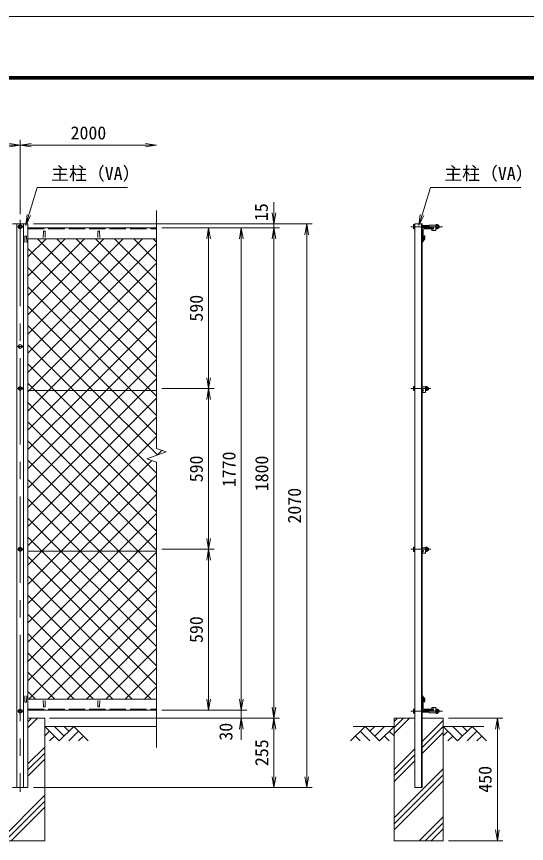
# Model space of a CAD drawing. Units: millimetres, scale not verified. Extents: x -4200 to 4200, y -2970 to 2970.
# Drawn here: x -1394 to 477, y -66 to 2970 of the extents above; entities that cross this region are included whole.
import ezdxf
from ezdxf.enums import TextEntityAlignment as Align

# ---------------------------------------------------------------- set-up
doc = ezdxf.new("R2010")
doc.units = ezdxf.units.MM
doc.header["$LTSCALE"] = 10
doc.linetypes.add('DASHED', pattern=[7.5, 6, -1.5])
doc.linetypes.add('USER1', pattern=[50.8, 31.75, -6.35, 6.35, -6.35])
for name, color, linetype, lineweight in [('0-1_D-STR1', 1, 'Continuous', 18), ('0-2_D-BMK', 2, 'USER1', 13), ('0-3_D-STR-DIM', 7, 'Continuous', 13), ('0-4_D-STR3', 3, 'Continuous', 13), ('0-5_D-BGD', 7, 'Continuous', 18), ('0-6_D-STR4', 7, 'Continuous', 18), ('0-7_D-DCR-HCH', 7, 'Continuous', 13), ('0-8_D-STR-TXT', 7, 'Continuous', 13), ('0-9_0', 7, 'Continuous', 18), ('0-A_D-STR2', 7, 'Continuous', 13), ('0-B_D-TTL', 7, 'Continuous', 18)]:
    doc.layers.add(name, color=color, linetype=linetype, lineweight=lineweight)
doc.styles.add('ＭＳ ゴシック', font='')
doc.styles.get('ＭＳ ゴシック').set_extended_font_data('MS Gothic')

# ---------------------------------------------------------------- blocks, each defined once
blk = doc.blocks.new('_Open')
at = {"layer": '0-9_0'}
blk.add_line((-10, 1.667), (0, 0), dxfattribs=at)
blk.add_lwpolyline([(-10, -1.667), (0, 0), (-10, 0)], dxfattribs=at)

msp = doc.modelspace()

# ---------------------------------------------------------------- linework, layer by layer
at = {"layer": '0-1_D-STR1'}
for p, q in [((-1407.97, 2208.92), (-1351.97, 2208.92)), ((-1392.47, 138.92), (-1392.47, 2208.92)), ((-1367.47, 138.92), (-1367.47, 2208.92)), ((-1351.97, 138.92), (-1351.97, 2208.92)), ((-1351.97, 2193.92), (-879.97, 2193.92)), ((68.03, 138.92), (68.03, 2208.92)), ((95.03, 2208.92), (68.03, 2208.92)), ((92.03, 138.92), (92.03, 2208.92)), ((95.03, 138.92), (95.03, 2208.92)), ((95.03, 2188.92), (95.03, 2153.92)), ((98.03, 2186.42), (98.03, 2155.92)), ((135.03, 2193.92), (100.03, 2193.92)), ((133.03, 2190.92), (102.53, 2190.92)), ((135.03, 2192.92), (135.03, 2193.92)), ((-1362.97, 2162.3), (-1363.72, 2140.8)), ((-1356.97, 2162.3), (-1356.22, 2140.8)), ((-1294.97, 2180.79), (-1295.72, 2159.29)), ((-1288.97, 2180.79), (-1288.22, 2159.29)), ((-1094.97, 2180.79), (-1095.72, 2159.29)), ((-1088.97, 2180.79), (-1088.22, 2159.29)), ((102.03, 2164.3), (105.03, 2164.3)), ((102.03, 2164.3), (102.03, 2154.42)), ((105.03, 2164.3), (105.03, 2153.3)), ((-879.97, 2153.92), (-1351.97, 2153.92)), ((102.03, 2154.42), (95.03, 2145.37)), ((96.03, 2153.92), (95.03, 2153.92)), ((105.03, 2153.3), (95.03, 2140.8)), ((95.03, 2145.37), (95.03, 2140.8)), ((-1362.97, 454.25), (-1363.72, 475.75)), ((-1356.97, 454.25), (-1356.22, 475.75)), ((-879.97, 463.92), (-1351.97, 463.92)), ((-1294.97, 437.05), (-1295.72, 458.55)), ((-1288.97, 437.05), (-1288.22, 458.55)), ((-1094.97, 437.05), (-1095.72, 458.55)), ((-1088.97, 437.05), (-1088.22, 458.55)), ((105.03, 464.65), (95.03, 477.15)), ((95.03, 472.58), (95.03, 477.15)), ((102.03, 463.53), (95.03, 472.58)), ((96.03, 463.92), (95.03, 463.92)), ((95.03, 463.92), (95.03, 428.92)), ((98.03, 461.92), (98.03, 431.42)), ((102.03, 453.65), (102.03, 463.53)), ((105.03, 453.65), (105.03, 464.65)), ((102.03, 453.65), (105.03, 453.65)), ((102.53, 426.92), (133.03, 426.92)), ((-1351.97, 423.92), (-879.97, 423.92)), ((100.03, 423.92), (135.03, 423.92)), ((135.03, 424.92), (135.03, 423.92)), ((-1407.97, 138.92), (-1351.97, 138.92)), ((95.03, 138.92), (68.03, 138.92))]:
    msp.add_line(p, q, dxfattribs=at)
at = {"layer": '0-1_D-STR1', "linetype": 'DASHED'}
for p, q in [((-1351.97, 2190.92), (-879.97, 2190.92)), ((-1351.97, 426.92), (-879.97, 426.92))]:
    msp.add_line(p, q, dxfattribs=at)
at = {"layer": '0-1_D-STR1'}
for centre, radius, start, end in [((100.03, 2188.92), 5, 90, 180), ((102.53, 2186.42), 4.5, 90, 180), ((133.03, 2192.92), 2, 270, 0), ((-1359.97, 2161.05), 3.25, 22.61986, 157.38014), ((-1291.97, 2179.54), 3.25, 22.61986, 157.38014), ((-1091.97, 2179.54), 3.25, 22.61986, 157.38014), ((96.03, 2155.92), 2, 270, 0), ((96.03, 461.92), 2, 0, 90), ((-1359.97, 455.5), 3.25, 202.61986, 337.38014), ((-1291.97, 438.3), 3.25, 202.61986, 337.38014), ((-1091.97, 438.3), 3.25, 202.61986, 337.38014), ((100.03, 428.92), 5, 180, 270), ((102.53, 431.42), 4.5, 180, 270), ((133.03, 424.92), 2, 0, 90)]:
    msp.add_arc(centre, radius, start, end, dxfattribs=at)
at = {"layer": '0-2_D-BMK'}
for p, q in [((-1379.97, 2223.92), (-1379.97, 123.92)), ((-1369.97, 2198.42), (-1389.97, 2198.42)), ((169.26, 2198.42), (53.03, 2198.42)), ((-1369.97, 1758.92), (-1389.97, 1758.92)), ((-1369.97, 1603.92), (-1389.97, 1603.92)), ((126.03, 1603.92), (53.03, 1603.92)), ((-1369.97, 1013.92), (-1389.97, 1013.92)), ((126.03, 1013.92), (53.03, 1013.92)), ((-1369.97, 419.42), (-1389.97, 419.42)), ((169.26, 419.42), (53.03, 419.42))]:
    msp.add_line(p, q, dxfattribs=at)
at = {"layer": '0-3_D-STR-DIM'}
for p, q in [((-3379.97, 2497.7), (-1379.97, 2497.7)), ((-1379.97, 2243.92), (-1379.97, 2517.7)), ((-1379.97, 2243.92), (-1379.97, 2517.7)), ((-1379.97, 2497.7), (-879.97, 2497.7)), ((-448.93, 2248.92), (-448.93, 2288.92)), ((-879.97, 2258.37), (-879.97, 1384.57)), ((-1331.97, 2208.92), (-428.93, 2208.92)), ((-1331.97, 2208.92), (-308.93, 2208.92)), ((-859.97, 2193.92), (-668.93, 2193.92)), ((-859.97, 2193.92), (-548.93, 2193.92)), ((-859.97, 2193.92), (-428.93, 2193.92)), ((-859.97, 2193.92), (-428.93, 2193.92)), ((-688.93, 1603.92), (-688.93, 2193.92)), ((-568.93, 2193.92), (-568.93, 423.92)), ((-448.93, 2193.92), (-448.93, 2208.92)), ((-448.93, 2193.92), (-448.93, 393.92)), ((-328.93, 138.92), (-328.93, 2208.92)), ((-448.93, 2153.92), (-448.93, 2113.92)), ((-859.97, 1603.92), (-668.93, 1603.92)), ((-859.97, 1603.92), (-668.93, 1603.92)), ((-688.93, 1013.92), (-688.93, 1603.92)), ((-915.21, 1346.09), (-844.74, 1371.74)), ((-844.74, 1371.74), (-879.97, 1384.57)), ((-879.97, 1333.27), (-915.21, 1346.09)), ((-879.97, 1333.27), (-879.97, 286.61)), ((-859.97, 1013.92), (-668.93, 1013.92)), ((-859.97, 1013.92), (-668.93, 1013.92)), ((-688.93, 423.92), (-688.93, 1013.92)), ((-568.93, 463.92), (-568.93, 503.92)), ((-859.97, 423.92), (-668.93, 423.92)), ((-859.97, 423.92), (-548.93, 423.92)), ((-859.97, 423.92), (-548.93, 423.92)), ((-568.93, 423.92), (-568.93, 393.92)), ((-1272.2, 393.92), (-428.93, 393.92)), ((-1269.97, 393.92), (-548.93, 393.92)), ((-1269.97, 393.92), (-428.93, 393.92)), ((-448.93, 393.92), (-448.93, 138.92)), ((191.53, 393.92), (390.54, 393.92)), ((370.54, -56.08), (370.54, 393.92)), ((-568.93, 353.92), (-568.93, 313.92)), ((-1331.97, 138.92), (-428.93, 138.92)), ((-1331.97, 138.92), (-308.93, 138.92)), ((191.53, -56.08), (390.54, -56.08))]:
    msp.add_line(p, q, dxfattribs=at)
at = {"layer": '0-4_D-STR3'}
for p, q in [((-1379.97, 2205.92), (-1386.47, 2202.17)), ((-1386.47, 2202.17), (-1386.47, 2194.66)), ((-1386.47, 2194.66), (-1379.97, 2190.91)), ((-1373.47, 2202.17), (-1379.97, 2205.92)), ((-1379.97, 2190.91), (-1373.47, 2194.66)), ((-1373.47, 2194.66), (-1373.47, 2202.17)), ((62.73, 2204.72), (63.42, 2205.92)), ((62.73, 2204.72), (62.73, 2192.12)), ((62.73, 2192.12), (63.42, 2190.91)), ((68.03, 2205.92), (63.42, 2205.92)), ((68.03, 2202.17), (63.42, 2202.17)), ((68.03, 2194.66), (63.42, 2194.66)), ((68.03, 2190.91), (63.42, 2190.91)), ((68.03, 2205.92), (68.03, 2190.91)), ((95.03, 2202.42), (120.28, 2202.42)), ((95.03, 2201.67), (120.28, 2201.67)), ((95.03, 2195.17), (120.28, 2195.17)), ((95.03, 2194.42), (120.28, 2194.42)), ((145.28, 2204.42), (120.28, 2204.42)), ((120.28, 2204.42), (120.28, 2193.92)), ((135.03, 2193.92), (120.28, 2193.92)), ((135.03, 2189.42), (130.28, 2189.42)), ((130.28, 2189.42), (130.28, 2184.42)), ((145.28, 2204.65), (145.28, 2192.31)), ((145.28, 2204.65), (145.28, 2192.31)), ((145.28, 2204.42), (145.28, 2184.42)), ((146.28, 2206.52), (150.78, 2206.52)), ((150.78, 2202.47), (146.28, 2202.47)), ((150.78, 2194.37), (146.28, 2194.37)), ((146.28, 2190.32), (150.78, 2190.32)), ((151.78, 2204.65), (151.78, 2192.31)), ((151.78, 2204.65), (151.78, 2192.31)), ((145.28, 2184.42), (130.28, 2184.42)), ((-1379.97, 1766.42), (-1386.47, 1762.67)), ((-1386.47, 1762.67), (-1386.47, 1755.16)), ((-1373.47, 1762.67), (-1379.97, 1766.42)), ((-1373.47, 1755.16), (-1373.47, 1762.67)), ((-1386.47, 1755.16), (-1379.97, 1751.41)), ((-1379.97, 1751.41), (-1373.47, 1755.16)), ((62.73, 1610.22), (63.42, 1611.42)), ((62.73, 1610.22), (62.73, 1597.62)), ((68.03, 1611.42), (63.42, 1611.42)), ((68.03, 1611.42), (68.03, 1596.41)), ((107.03, 1609.92), (95.03, 1609.92)), ((107.03, 1611.42), (112.8, 1611.42)), ((107.03, 1596.41), (107.03, 1611.42)), ((107.03, 1609.92), (107.03, 1589.92)), ((112.8, 1611.42), (113.53, 1610.17)), ((113.53, 1597.67), (113.53, 1610.17)), ((-879.97, 1597.17), (-1351.97, 1597.17)), ((62.73, 1597.62), (63.42, 1596.41)), ((68.03, 1607.67), (63.42, 1607.67)), ((68.03, 1600.16), (63.42, 1600.16)), ((68.03, 1596.41), (63.42, 1596.41)), ((96.78, 1599.42), (95.03, 1599.42)), ((96.78, 1594.92), (95.03, 1594.92)), ((107.03, 1589.92), (95.03, 1589.92)), ((107.03, 1607.67), (112.8, 1607.67)), ((107.03, 1600.16), (112.8, 1600.16)), ((107.03, 1596.41), (112.8, 1596.41)), ((112.8, 1596.41), (113.53, 1597.67)), ((113.53, 1607.92), (116.83, 1607.92)), ((113.53, 1599.92), (116.83, 1599.92)), ((116.83, 1607.92), (118.03, 1606.72)), ((116.83, 1607.92), (116.83, 1599.92)), ((116.83, 1599.92), (118.03, 1601.12)), ((118.03, 1606.72), (118.03, 1601.12)), ((-1379.97, 1021.42), (-1386.47, 1017.67)), ((-1386.47, 1017.67), (-1386.47, 1010.16)), ((-1386.47, 1010.16), (-1379.97, 1006.41)), ((-1373.47, 1017.67), (-1379.97, 1021.42)), ((-1379.97, 1006.41), (-1373.47, 1010.16)), ((-1373.47, 1010.16), (-1373.47, 1017.67)), ((-879.97, 1007.17), (-1351.97, 1007.17)), ((62.73, 1020.22), (63.42, 1021.42)), ((62.73, 1020.22), (62.73, 1007.62)), ((62.73, 1007.62), (63.42, 1006.41)), ((68.03, 1021.42), (63.42, 1021.42)), ((68.03, 1017.67), (63.42, 1017.67)), ((68.03, 1010.16), (63.42, 1010.16)), ((68.03, 1006.41), (63.42, 1006.41)), ((68.03, 1021.42), (68.03, 1006.41)), ((107.03, 1019.92), (95.03, 1019.92)), ((96.78, 1009.42), (95.03, 1009.42)), ((96.78, 1004.92), (95.03, 1004.92)), ((107.03, 1006.41), (107.03, 1021.42)), ((107.03, 1017.67), (112.8, 1017.67)), ((107.03, 1010.16), (112.8, 1010.16)), ((113.53, 1007.67), (113.53, 1020.17)), ((113.53, 1017.92), (116.83, 1017.92)), ((113.53, 1009.92), (116.83, 1009.92)), ((116.83, 1017.92), (118.03, 1016.72)), ((118.03, 1016.72), (118.03, 1011.12)), ((62.73, 425.72), (63.42, 426.92)), ((62.73, 413.12), (62.73, 425.72)), ((68.03, 426.92), (63.42, 426.92)), ((68.03, 411.91), (68.03, 426.92)), ((130.28, 428.42), (130.28, 433.42)), ((145.28, 433.42), (130.28, 433.42)), ((135.03, 428.42), (130.28, 428.42)), ((145.28, 413.42), (145.28, 433.42)), ((145.28, 413.18), (145.28, 425.53)), ((145.28, 413.18), (145.28, 425.53)), ((146.28, 427.52), (150.78, 427.52)), ((151.78, 413.18), (151.78, 425.53)), ((151.78, 413.18), (151.78, 425.53)), ((62.73, 413.12), (63.42, 411.91)), ((68.03, 423.17), (63.42, 423.17)), ((68.03, 415.66), (63.42, 415.66)), ((68.03, 411.91), (63.42, 411.91)), ((95.03, 423.42), (120.28, 423.42)), ((95.03, 422.67), (120.28, 422.67)), ((95.03, 416.17), (120.28, 416.17)), ((95.03, 415.42), (120.28, 415.42)), ((120.28, 413.42), (120.28, 423.92)), ((135.03, 423.92), (120.28, 423.92)), ((145.28, 413.42), (120.28, 413.42)), ((150.78, 423.47), (146.28, 423.47)), ((150.78, 415.37), (146.28, 415.37)), ((146.28, 411.32), (150.78, 411.32))]:
    msp.add_line(p, q, dxfattribs=at)
for points in [[(-1373.47, 1607.67), (-1379.97, 1611.42), (-1386.47, 1607.67), (-1386.47, 1600.16), (-1379.97, 1596.41), (-1373.47, 1600.16)], [(-1373.47, 415.66), (-1379.97, 411.91), (-1386.47, 415.66), (-1386.47, 423.17), (-1379.97, 426.92), (-1373.47, 423.17)]]:
    msp.add_lwpolyline(points, close=True, dxfattribs=at)
for points in [[(107.03, 1019.92), (107.03, 999.92), (95.03, 999.92)], [(107.03, 1021.42), (112.8, 1021.42), (113.53, 1020.17)], [(107.03, 1006.41), (112.8, 1006.41), (113.53, 1007.67)], [(116.83, 1017.92), (116.83, 1009.92), (118.03, 1011.12)]]:
    msp.add_lwpolyline(points, dxfattribs=at)
for centre in [(-1379.97, 2198.42), (-1379.97, 1758.92), (-1379.97, 1603.92), (-1379.97, 1013.92), (-1379.97, 419.42)]:
    msp.add_circle(centre, 6.25, dxfattribs=at)
for centre, radius, start, end in [((75.26, 2198.42), 12.42, 162.4121, 197.5879), ((66.17, 2204.05), 3.32, 145.61585, 214.38415), ((66.17, 2192.79), 3.32, 145.61585, 214.38415), ((135.03, 2191.67), 2.25, 270, 90), ((147.82, 2204.49), 2.54, 127.21089, 232.78911), ((153.98, 2198.42), 8.7, 152.26063, 207.73937), ((147.83, 2192.34), 2.55, 127.42505, 232.57495), ((149.24, 2204.49), 2.54, 307.21089, 52.78911), ((143.08, 2198.42), 8.7, 332.26063, 27.73937), ((149.23, 2192.34), 2.55, 307.42505, 52.57495), ((152.15, 2205.36), 0.5, 189.83916, 262.83194), ((152.15, 2191.47), 0.5, 97.16806, 163.42019), ((151.28, 2198.42), 6.5, 277.16806, 82.83194), ((66.17, 1609.55), 3.32, 145.61585, 214.38415), ((110.06, 1609.55), 3.32, 325.61586, 34.38414), ((75.26, 1603.92), 12.42, 162.4121, 197.5879), ((66.17, 1598.29), 3.32, 145.61585, 214.38415), ((96.78, 1597.17), 2.25, 270, 90), ((100.96, 1603.92), 12.42, 342.4121, 17.5879), ((110.06, 1598.29), 3.32, 325.61585, 34.38416), ((75.26, 1013.92), 12.42, 162.4121, 197.5879), ((66.17, 1019.55), 3.32, 145.61585, 214.38415), ((66.17, 1008.29), 3.32, 145.61585, 214.38415), ((96.78, 1007.17), 2.25, 270, 90), ((110.06, 1019.55), 3.32, 325.61586, 34.38414), ((100.96, 1013.92), 12.42, 342.4121, 17.5879), ((110.06, 1008.29), 3.32, 325.61585, 34.38416), ((66.17, 425.05), 3.32, 145.61585, 214.38415), ((135.03, 426.17), 2.25, 270, 90), ((147.83, 425.49), 2.55, 127.42505, 232.57495), ((149.23, 425.49), 2.55, 307.42505, 52.57495), ((152.15, 426.36), 0.5, 196.57981, 262.83194), ((151.28, 419.42), 6.5, 277.16806, 82.83194), ((75.26, 419.42), 12.42, 162.4121, 197.5879), ((66.17, 413.79), 3.32, 145.61585, 214.38415), ((153.98, 419.42), 8.7, 152.26063, 207.73937), ((147.82, 413.34), 2.54, 127.21089, 232.78911), ((143.08, 419.42), 8.7, 332.26063, 27.73937), ((149.24, 413.34), 2.54, 307.21089, 52.78911), ((152.15, 412.47), 0.5, 97.16806, 170.16084)]:
    msp.add_arc(centre, radius, start, end, dxfattribs=at)
at = {"layer": '0-5_D-BGD'}
for p, q in [((-1289.97, 363.92), (-879.97, 363.92)), ((-158.47, 363.92), (-8.47, 363.92)), ((321.53, 363.92), (171.53, 363.92))]:
    msp.add_line(p, q, dxfattribs=at)
at = {"layer": '0-6_D-STR4'}
for p, q in [((-1289.97, 393.92), (-1351.97, 393.92)), ((-1289.97, 393.92), (-1289.97, -56.08)), ((-8.47, 393.92), (-8.47, -56.08)), ((68.03, 393.92), (-8.47, 393.92)), ((171.53, 393.92), (95.03, 393.92)), ((171.53, 393.92), (171.53, -56.08)), ((-1289.97, -56.08), (-1469.97, -56.08)), ((171.53, -56.08), (-8.47, -56.08))]:
    msp.add_line(p, q, dxfattribs=at)
at = {"layer": '0-7_D-DCR-HCH'}
for p, q in [((-1351.97, 358.36), (-1316.41, 393.92)), ((-1351.97, 380.45), (-1338.51, 393.92)), ((-8.47, 337.64), (47.8, 393.92)), ((-8.47, 359.74), (25.7, 393.92)), ((-8.47, 381.84), (3.61, 393.92)), ((95.03, 308.56), (171.53, 385.06)), ((-1236.76, 310.71), (-1289.97, 363.92)), ((-1272.24, 346.18), (-1289.97, 328.52)), ((-1219.03, 328.44), (-1254.5, 363.92)), ((-1183.55, 363.92), (-1236.76, 310.71)), ((-1201.2, 346.09), (-1219.03, 363.92)), ((-1165.81, 346.18), (-1201.45, 310.71)), ((-1183.55, 363.92), (-1130.34, 310.71)), ((-114.9, 363.92), (-168.11, 310.71)), ((-132.63, 346.18), (-97, 310.71)), ((-114.9, 363.92), (-61.68, 310.71)), ((-97.16, 346.18), (-79.42, 363.92)), ((-79.42, 328.44), (-43.95, 363.92)), ((-61.68, 310.71), (-8.47, 363.92)), ((-26.21, 346.18), (-8.47, 328.52)), ((95.03, 286.47), (171.53, 362.97)), ((95.03, 264.37), (171.53, 340.87)), ((224.74, 310.71), (171.53, 363.92)), ((189.27, 346.18), (171.53, 328.52)), ((242.48, 328.44), (207, 363.92)), ((277.95, 363.92), (224.74, 310.71)), ((260.31, 346.09), (242.48, 363.92)), ((295.69, 346.18), (260.05, 310.71)), ((277.95, 363.92), (331.16, 310.71)), ((-1254.5, 328.44), (-1272.32, 310.71)), ((-1148.08, 328.44), (-1165.89, 310.71)), ((-150.37, 328.44), (-132.55, 310.71)), ((-43.95, 328.44), (-26.13, 310.71)), ((207, 328.44), (189.18, 310.71)), ((313.43, 328.44), (295.61, 310.71)), ((-1351.97, 225.77), (-1289.97, 287.77)), ((-8.47, 205.06), (68.03, 281.56)), ((-1351.97, 203.68), (-1289.97, 265.68)), ((-1351.97, 181.58), (-1289.97, 243.58)), ((-8.47, 182.97), (68.03, 259.47)), ((-8.47, 160.87), (68.03, 237.37)), ((-8.47, 28.29), (171.53, 208.29)), ((-8.47, 6.19), (171.53, 186.19)), ((-8.47, -15.91), (171.53, 164.09)), ((-1457.05, -56.08), (-1289.97, 111)), ((-1434.96, -56.08), (-1289.97, 88.9)), ((-1412.86, -56.08), (-1289.97, 66.8)), ((83.94, -56.08), (171.53, 31.51)), ((106.03, -56.08), (171.53, 9.41)), ((128.13, -56.08), (171.53, -12.69))]:
    msp.add_line(p, q, dxfattribs=at)
at = {"layer": '0-8_D-STR-TXT'}
for points in [[(-986.26, 2342.8), (-1317.64, 2342.8), (-1359.33, 2205.13)], [(456.21, 2342.8), (124.83, 2342.8), (83.14, 2205.13)]]:
    msp.add_lwpolyline(points, dxfattribs=at)
at = {"layer": '0-A_D-STR2'}
for p, q in [((-1351.97, 2087.24), (-1285.3, 2153.92)), ((-1351.97, 2016.53), (-1214.59, 2153.92)), ((-1351.97, 1945.82), (-1143.88, 2153.92)), ((-1351.97, 1875.11), (-1073.16, 2153.92)), ((-1351.97, 1804.4), (-1002.45, 2153.92)), ((-1351.97, 1733.69), (-931.74, 2153.92)), ((-1351.97, 1662.98), (-879.97, 2134.98)), ((-879.97, 1717.46), (-1316.43, 2153.92)), ((-879.97, 1788.17), (-1245.72, 2153.92)), ((-879.97, 1858.88), (-1175.01, 2153.92)), ((-879.97, 1929.6), (-1104.3, 2153.92)), ((-879.97, 2000.31), (-1033.59, 2153.92)), ((-879.97, 2071.02), (-962.87, 2153.92)), ((-879.97, 2141.73), (-892.16, 2153.92)), ((-879.97, 1646.75), (-1351.97, 2118.75)), ((-901.1, 1597.17), (-1351.97, 2048.04)), ((-1347.07, 1597.17), (-879.97, 2064.26)), ((-971.81, 1597.17), (-1351.97, 1977.33)), ((-1276.36, 1597.17), (-879.97, 1993.55)), ((-1205.65, 1597.17), (-879.97, 1922.84)), ((-1042.52, 1597.17), (-1351.97, 1906.62)), ((-1134.94, 1597.17), (-879.97, 1852.13)), ((-1183.94, 1597.17), (-1351.97, 1765.2)), ((-1064.23, 1597.17), (-879.97, 1781.42)), ((-993.52, 1597.17), (-879.97, 1710.71)), ((-1254.65, 1597.17), (-1351.97, 1694.49)), ((-922.81, 1597.17), (-879.97, 1640)), ((-1325.36, 1597.17), (-1351.97, 1623.78)), ((-1351.97, 1592.26), (-1347.07, 1597.17)), ((-1351.97, 1521.55), (-1276.36, 1597.17)), ((-1351.97, 1450.84), (-1205.65, 1597.17)), ((-1351.97, 1380.13), (-1134.94, 1597.17)), ((-1351.97, 1309.42), (-1064.23, 1597.17)), ((-1351.97, 1238.71), (-993.52, 1597.17)), ((-1351.97, 1168), (-922.81, 1597.17)), ((-879.97, 1151.78), (-1325.36, 1597.17)), ((-879.97, 1222.49), (-1254.65, 1597.17)), ((-879.97, 1293.2), (-1183.94, 1597.17)), ((-879.97, 1434.62), (-1042.52, 1597.17)), ((-879.97, 1505.33), (-971.81, 1597.17)), ((-879.97, 1576.04), (-901.1, 1597.17)), ((-1351.97, 1097.29), (-879.97, 1569.29)), ((-879.97, 1081.07), (-1351.97, 1553.07)), ((-1351.97, 1026.58), (-879.97, 1498.58)), ((-879.97, 1010.36), (-1351.97, 1482.36)), ((-1351.97, 955.87), (-879.97, 1427.87)), ((-879.97, 939.65), (-1351.97, 1411.65)), ((-877.21, 1359.92), (-859.88, 1377.25)), ((-879.97, 868.94), (-1351.97, 1340.94)), ((-1351.97, 885.16), (-897.49, 1339.64)), ((-1351.97, 814.45), (-879.97, 1286.45)), ((-879.97, 798.22), (-1351.97, 1270.22)), ((-1351.97, 743.74), (-879.97, 1215.74)), ((-879.97, 727.51), (-1351.97, 1199.51)), ((-1351.97, 673.03), (-879.97, 1145.03)), ((-879.97, 656.8), (-1351.97, 1128.8)), ((-1351.97, 602.31), (-879.97, 1074.31)), ((-879.97, 586.09), (-1351.97, 1058.09)), ((-1351.97, 531.6), (-879.97, 1003.6)), ((-879.97, 515.38), (-1351.97, 987.38)), ((-899.22, 463.92), (-1351.97, 916.67)), ((-1348.95, 463.92), (-879.97, 932.89)), ((-1278.24, 463.92), (-879.97, 862.18)), ((-969.93, 463.92), (-1351.97, 845.96)), ((-1207.53, 463.92), (-879.97, 791.47)), ((-1040.64, 463.92), (-1351.97, 775.25)), ((-1111.35, 463.92), (-1351.97, 704.54)), ((-1136.82, 463.92), (-879.97, 720.76)), ((-1066.11, 463.92), (-879.97, 650.05)), ((-1182.06, 463.92), (-1351.97, 633.83)), ((-995.4, 463.92), (-879.97, 579.34)), ((-1252.77, 463.92), (-1351.97, 563.12)), ((-1323.48, 463.92), (-1351.97, 492.41)), ((-924.69, 463.92), (-879.97, 508.63))]:
    msp.add_line(p, q, dxfattribs=at)
msp.add_lwpolyline([(-876.31, 1360.25), (-1113.23, 1597.17), (-1351.97, 1835.91)], dxfattribs=at)
at = {"layer": '0-B_D-TTL', "color": 2}
msp.add_lwpolyline([(-4200, 2970), (4200, 2970), (4200, -2970), (-4200, -2970)], close=True, dxfattribs=at)
at = {"layer": '0-B_D-TTL'}
for points in [[(-3930, 2750), (3930, 2750), (3930, -2750), (-3930, -2750)], [(-3927.5, 2747.5), (3927.5, 2747.5), (3927.5, -2747.5), (-3927.5, -2747.5)], [(-3925, 2745), (3925, 2745), (3925, -2745), (-3925, -2745)], [(-3922.5, 2742.5), (3922.5, 2742.5), (3922.5, -2742.5), (-3922.5, -2742.5)], [(-3920, 2740), (3920, 2740), (3920, -2740), (-3920, -2740)]]:
    msp.add_lwpolyline(points, close=True, dxfattribs=at)

# ---------------------------------------------------------------- block references
at = {"layer": '0-3_D-STR-DIM', "xscale": 4, "yscale": 4}
for p in [(-1379.97, 2497.7), (-879.97, 2497.7)]:
    msp.add_blockref('_Open', p, dxfattribs=at)
for p, rotation in [((-1379.97, 2497.7), 180), ((-448.93, 2208.92), 270), ((-688.93, 2193.92), 90), ((-568.93, 2193.92), 90), ((-448.93, 2193.92), 90), ((-448.93, 2193.92), 90), ((-328.93, 2208.92), 90), ((-688.93, 1603.92), 270), ((-688.93, 1603.92), 90), ((-688.93, 1013.92), 270), ((-688.93, 1013.92), 90), ((-688.93, 423.92), 270), ((-568.93, 423.92), 270), ((-568.93, 423.92), 270), ((-448.93, 393.92), 270), ((-568.93, 393.92), 90), ((-448.93, 393.92), 90), ((370.54, 393.92), 90), ((-448.93, 138.92), 270), ((-328.93, 138.92), 270), ((370.54, -56.08), 270)]:
    msp.add_blockref('_Open', p, dxfattribs=dict(at, rotation=rotation))
at = {"layer": '0-8_D-STR-TXT', "xscale": 4, "yscale": 4, "rotation": 253.14944}
for p in [(-1359.91, 2203.22), (82.56, 2203.22)]:
    msp.add_blockref('_Open', p, dxfattribs=at)

# ---------------------------------------------------------------- texts
at = {"layer": '0-3_D-STR-DIM', "style": 'ＭＳ ゴシック'}
msp.add_text('2000', height=48.09, dxfattribs=at).set_placement((-1195.24, 2504.45), align=Align.BOTTOM_LEFT)
for s, p in [('15', (-457.09, 2219.08)), ('590', (-695.68, 1850.03)), ('1770', (-575.68, 1242)), ('590', (-695.68, 1260.03)), ('1800', (-455.68, 1227)), ('2070', (-335.68, 1108.65)), ('590', (-695.68, 670.03)), ('30', (-587.19, 311.49)), ('255', (-455.68, 218.05)), ('450', (363.79, 120.41))]:
    msp.add_text(s, height=48.09, rotation=90, dxfattribs=at).set_placement(p, align=Align.BOTTOM_LEFT)
at = {"layer": '0-8_D-STR-TXT', "style": 'ＭＳ ゴシック'}
for p in [(-1266.72, 2355.38), (175.76, 2355.38)]:
    msp.add_text('主柱（VA）', height=48.09, dxfattribs=at).set_placement(p, align=Align.BOTTOM_LEFT)

doc.saveas('drawing.dxf')
